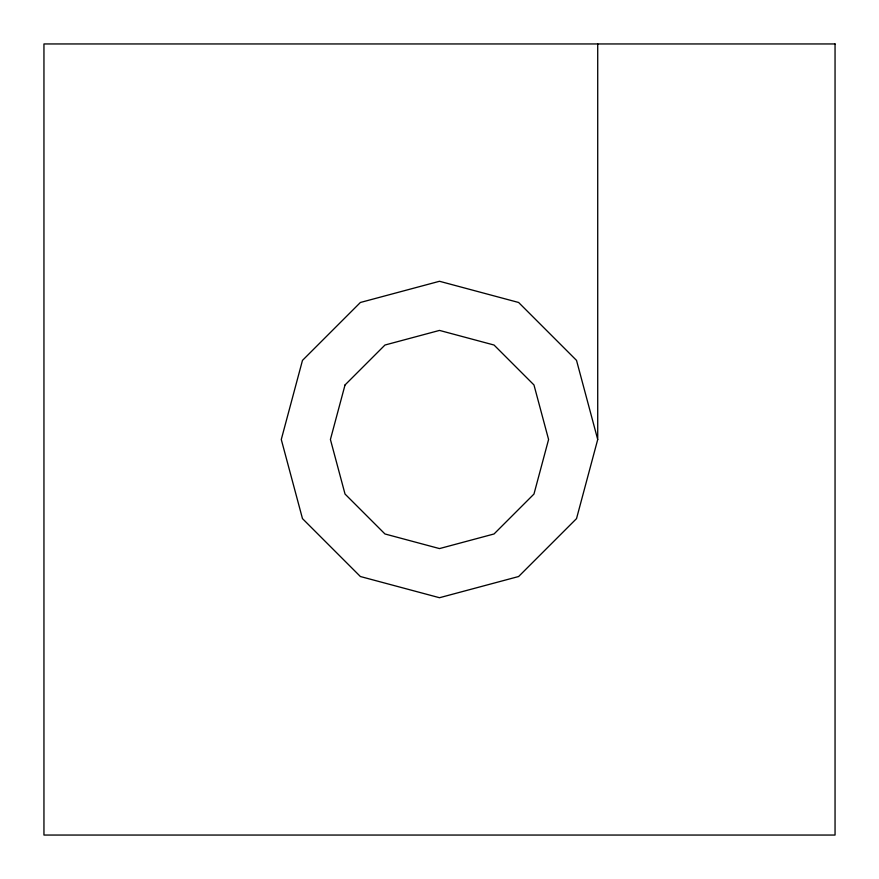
<?xml version="1.0" encoding="UTF-8"?>
<svg xmlns="http://www.w3.org/2000/svg" width="879" height="879" viewBox="0 0 879 879"><rect width="100%" height="100%" fill="white"/><g stroke="black" fill="none" stroke-linecap="round" stroke-linejoin="round"><path stroke-width="1.32" d="M597.72 439.5L576.525 518.61L518.61 576.525L439.5 597.72L360.39 576.525L302.475 518.61L281.28 439.5L302.475 360.39L360.39 302.475L439.5 281.28L518.61 302.475L576.525 360.39L597.72 439.5L597.72 43.95M345.029 384.958L330.416 439.5L345.029 494.042L384.958 533.971L439.5 548.584L494.042 533.971L533.971 494.042L548.584 439.5L533.971 384.958L494.042 345.029L439.5 330.416L384.958 345.029L345.029 384.958M835.05 43.95L43.95 43.95L43.95 835.05L835.05 835.05L835.05 43.95"/></g></svg>
